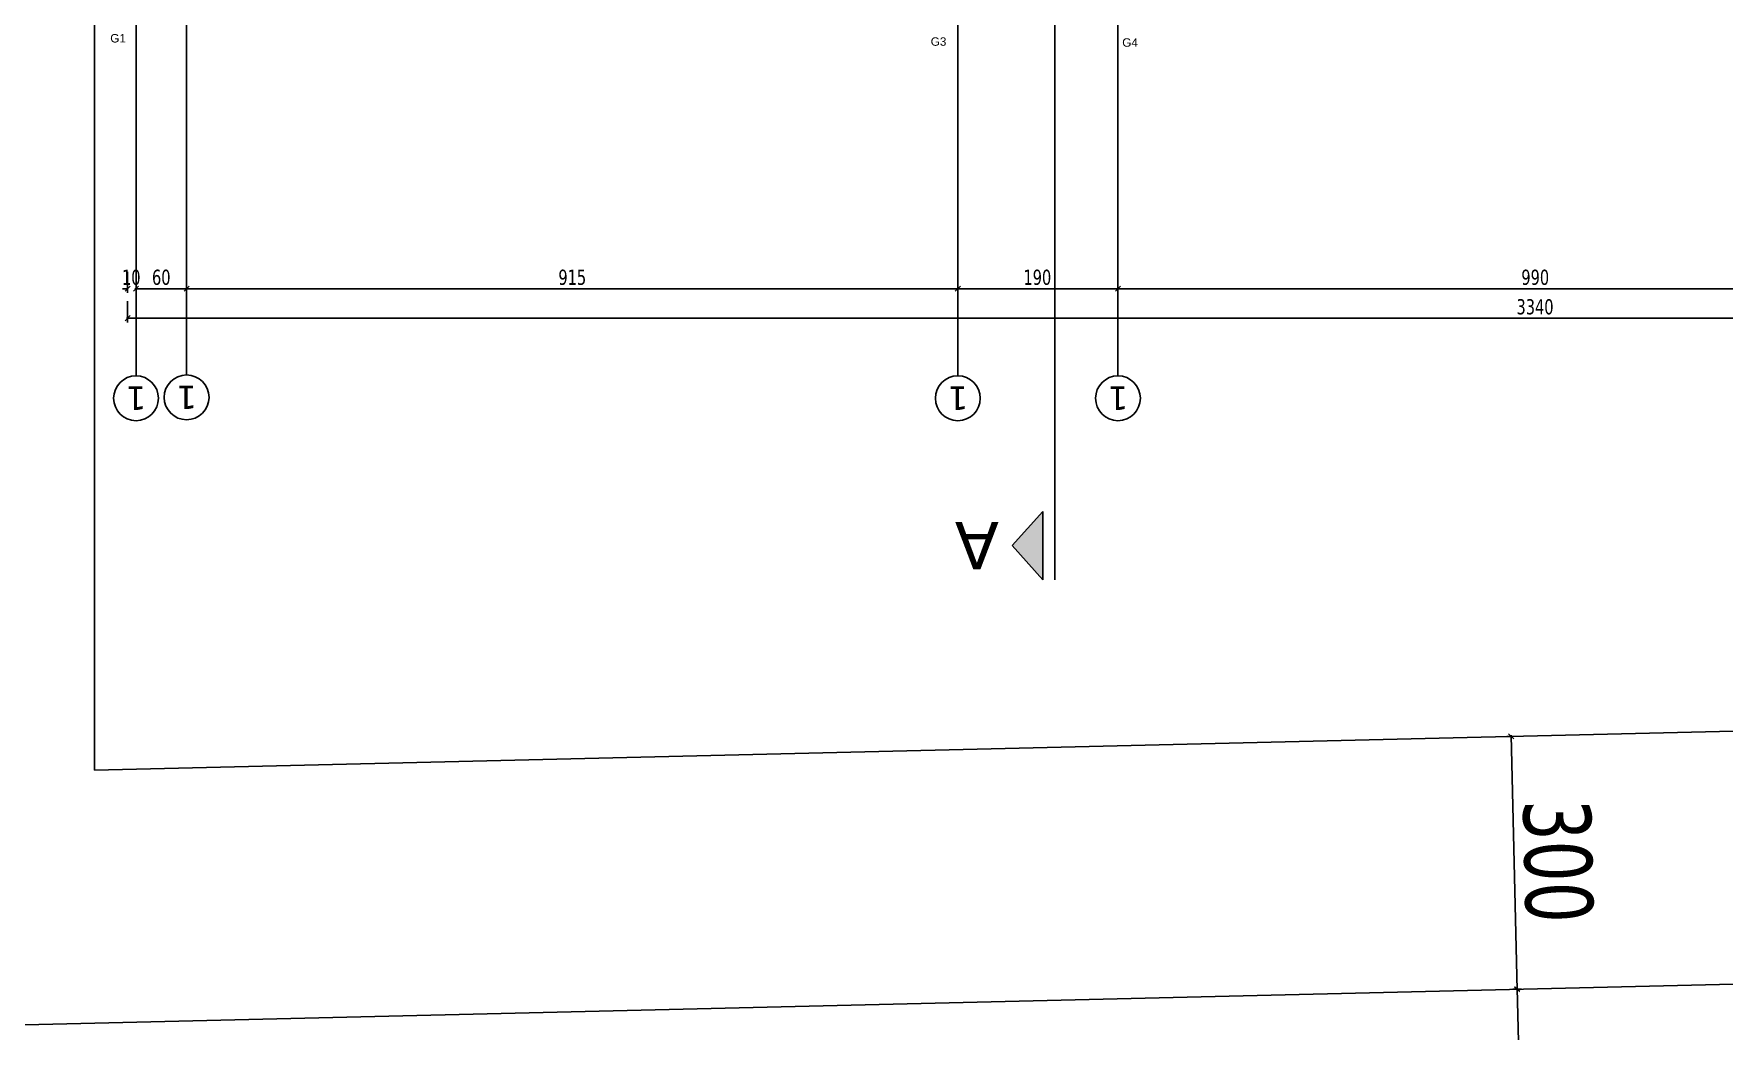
# Model space of a CAD drawing. Header units: millimetres. Extents: x 43168.9 to 43194.6, y -25545.1 to -25543.4.
# Drawn here: x 43173.8696 to 43174.2707, y -25544.7881 to -25544.5514 of the extents above; entities that cross this region are included whole.
import ezdxf
from ezdxf.enums import TextEntityAlignment as Align

# ---------------------------------------------------------------- set-up
doc = ezdxf.new("R2010")
doc.units = ezdxf.units.MM
doc.header["$LTSCALE"] = 200
doc.linetypes.add('DASHDOT', pattern=[1, 0.5, -0.25, 0, -0.25])
doc.linetypes.add('DASHDOT2', pattern=[0.5, 0.25, -0.125, 0, -0.125])
for name, color, linetype in [('aks_sgh', 5, 'DASHDOT2'), ('kesitcizgisi_sgh', 22, 'Continuous'), ('olcu-uyg_sgh', 193, 'Continuous'), ('olcuaks_sgh', 41, 'Continuous'), ('yapi-yaklasma_sgh', 41, 'DASHDOT')]:
    doc.layers.add(name, color=color, linetype=linetype)
doc.styles.add('1-200', font='arial.ttf', dxfattribs={"height": 60})
doc.styles.add('dim', font='VERDANA.TTF', dxfattribs={"width": 0.7})
doc.styles.add('text1', font='VERDANA.TTF')

msp = doc.modelspace()

# ---------------------------------------------------------------- hatches: boundary and pattern name
msp.add_hatch(color=256).paths.add_polyline_path([(43174.10908, -25544.68099), (43174.10908, -25544.66475), (43174.1018, -25544.67287)])

# ---------------------------------------------------------------- linework, layer by layer
at = {"color": 0, "linetype": 'ByBlock', "lineweight": -2}
for p, q in [((43173.89128, -25544.61252), (43173.89248, -25544.61132)), ((43173.89448, -25544.61132), (43173.89328, -25544.61252)), ((43173.89448, -25544.61132), (43173.89328, -25544.61252)), ((43173.90528, -25544.61252), (43173.90648, -25544.61132)), ((43173.90648, -25544.61132), (43173.90528, -25544.61252)), ((43174.08828, -25544.61252), (43174.08948, -25544.61132)), ((43174.08948, -25544.61132), (43174.08828, -25544.61252)), ((43174.12628, -25544.61252), (43174.12748, -25544.61132)), ((43174.12748, -25544.61132), (43174.12628, -25544.61252)), ((43173.89248, -25544.61832), (43173.89128, -25544.61952)), ((43174.2208, -25544.71873), (43174.21957, -25544.71756)), ((43174.2208, -25544.71873), (43174.21957, -25544.71756)), ((43174.22223, -25544.77871), (43174.221, -25544.77754)), ((43174.221, -25544.77754), (43174.22223, -25544.77871)), ((43174.22223, -25544.77871), (43174.221, -25544.77754)), ((43174.221, -25544.77754), (43174.22223, -25544.77871))]:
    msp.add_line(p, q, dxfattribs=at)
for p, q in [((43173.89388, -25544.6326), (43173.89388, -25544.60992)), ((43173.90588, -25544.63238), (43173.90588, -25544.6097)), ((43174.08888, -25544.6326), (43174.08888, -25544.60992)), ((43174.12688, -25544.6326), (43174.12688, -25544.60992)), ((43174.10908, -25544.66475), (43174.1018, -25544.67287)), ((43174.10908, -25544.68099), (43174.10908, -25544.66475)), ((43174.1018, -25544.67287), (43174.10908, -25544.68099))]:
    msp.add_line(p, q)
at = {"linetype": 'DASHDOT'}
msp.add_line((43174.11188, -25544.61379), (43174.11188, -25544.68099), dxfattribs=at)
at = {"linetype": 'Continuous'}
for centre in [(43173.89388, -25544.63792), (43173.90588, -25544.6377), (43174.08888, -25544.63792), (43174.12688, -25544.63792)]:
    msp.add_circle(centre, 0.00532, dxfattribs=at)
at = {"layer": 'aks_sgh'}
for p, q in [((43173.89388, -25543.74092), (43173.89388, -25544.60992)), ((43173.90588, -25543.74092), (43173.90588, -25544.60992)), ((43174.08888, -25543.74092), (43174.08888, -25544.60992)), ((43174.12688, -25543.74092), (43174.12688, -25544.60992))]:
    msp.add_line(p, q, dxfattribs=at)
at = {"layer": 'kesitcizgisi_sgh', "linetype": 'DASHDOT'}
msp.add_line((43174.11188, -25544.61379), (43174.11188, -25543.80816), dxfattribs=at)
at = {"layer": 'olcu-uyg_sgh'}
for p, q in [((43174.22018, -25544.71814), (43174.21918, -25544.71817)), ((43174.22018, -25544.71814), (43174.21918, -25544.71817)), ((43174.22162, -25544.77837), (43174.22018, -25544.71789)), ((43174.22162, -25544.77837), (43174.22018, -25544.71789)), ((43174.22161, -25544.77787), (43174.224, -25544.87835)), ((43174.22161, -25544.77787), (43174.224, -25544.87835)), ((43174.22161, -25544.77812), (43174.22061, -25544.77815)), ((43174.22161, -25544.77812), (43174.22061, -25544.77815)), ((43174.22161, -25544.77812), (43174.22261, -25544.7781)), ((43174.22161, -25544.77812), (43174.22261, -25544.7781))]:
    msp.add_line(p, q, dxfattribs=at)
at = {"layer": 'olcuaks_sgh'}
for p, q in [((43173.89188, -25544.60792), (43173.89188, -25544.61292)), ((43173.89388, -25544.60792), (43173.89388, -25544.61292)), ((43173.89388, -25544.60792), (43173.89388, -25544.61292)), ((43173.89188, -25544.61192), (43173.89068, -25544.61192)), ((43173.89363, -25544.61192), (43173.90613, -25544.61192)), ((43173.89388, -25544.61192), (43173.89508, -25544.61192)), ((43173.90563, -25544.61192), (43174.08913, -25544.61192)), ((43173.90588, -25544.61192), (43173.90588, -25544.61092)), ((43173.90588, -25544.6117), (43173.90588, -25544.61292)), ((43174.08863, -25544.61192), (43174.12713, -25544.61192)), ((43174.08888, -25544.61192), (43174.08888, -25544.61092)), ((43174.08888, -25544.61192), (43174.08888, -25544.61092)), ((43174.12663, -25544.61192), (43174.32513, -25544.61192)), ((43174.12688, -25544.61192), (43174.12688, -25544.61092)), ((43174.12688, -25544.61192), (43174.12688, -25544.61092)), ((43173.89188, -25544.61492), (43173.89188, -25544.61992)), ((43174.56013, -25544.61892), (43173.89163, -25544.61892))]:
    msp.add_line(p, q, dxfattribs=at)
at = {"layer": 'yapi-yaklasma_sgh'}
for p, q in [((43173.884, -25544.72615), (43173.884, -25543.79832)), ((43173.884, -25544.72615), (43173.884, -25543.79832)), ((43174.56013, -25544.71005), (43173.884, -25544.72615)), ((43174.56013, -25544.71005), (43173.884, -25544.72615)), ((43174.61894, -25544.76867), (43173.824, -25544.78759)), ((43174.61894, -25544.76867), (43173.824, -25544.78759))]:
    msp.add_line(p, q, dxfattribs=at)

# ---------------------------------------------------------------- texts
at = {"linetype": 'Continuous', "style": 'text1'}
for tag, text, height, p in [('1', '', 0.0056, (43173.89388, -25544.63792)), ('1', '', 0.0056, (43173.90588, -25544.6377)), ('1', '', 0.0056, (43174.08888, -25544.63792)), ('1', '', 0.0056, (43174.12688, -25544.63792)), ('A', 'A', 0.0112, (43174.0934, -25544.67287))]:
    msp.add_attdef(tag, text=text, height=height, rotation=180, dxfattribs=at).set_placement(p, align=Align.MIDDLE)
at = {"layer": 'aks_sgh', "style": '1-200'}
for s, p in [('G1', (43173.88776, -25544.5535)), ('G3', (43174.08244, -25544.55428)), ('G4', (43174.12789, -25544.55451))]:
    msp.add_text(s, height=0.002, rotation=0, dxfattribs=at).set_placement(p)
at = {"layer": 'olcu-uyg_sgh', "color": 2, "style": 'dim', "width": 0.7}
msp.add_text('300', height=0.016, rotation=271.3638, dxfattribs=at).set_placement((43174.22304, -25544.73327))
msp.add_text('300', height=0.016, rotation=271.3638, dxfattribs=at).set_placement((43174.22304, -25544.73327))
at = {"layer": 'olcuaks_sgh', "color": 2, "style": 'dim', "width": 0.7}
for s, p in [('10', (43173.89055, -25544.61101)), ('60', (43173.89767, -25544.61101)), ('915', (43173.9941, -25544.61101)), ('190', (43174.10445, -25544.61101)), ('990', (43174.22259, -25544.61101)), ('3340', (43174.22144, -25544.61801))]:
    msp.add_text(s, height=0.0036, dxfattribs=at).set_placement(p)

doc.saveas('drawing.dxf')
